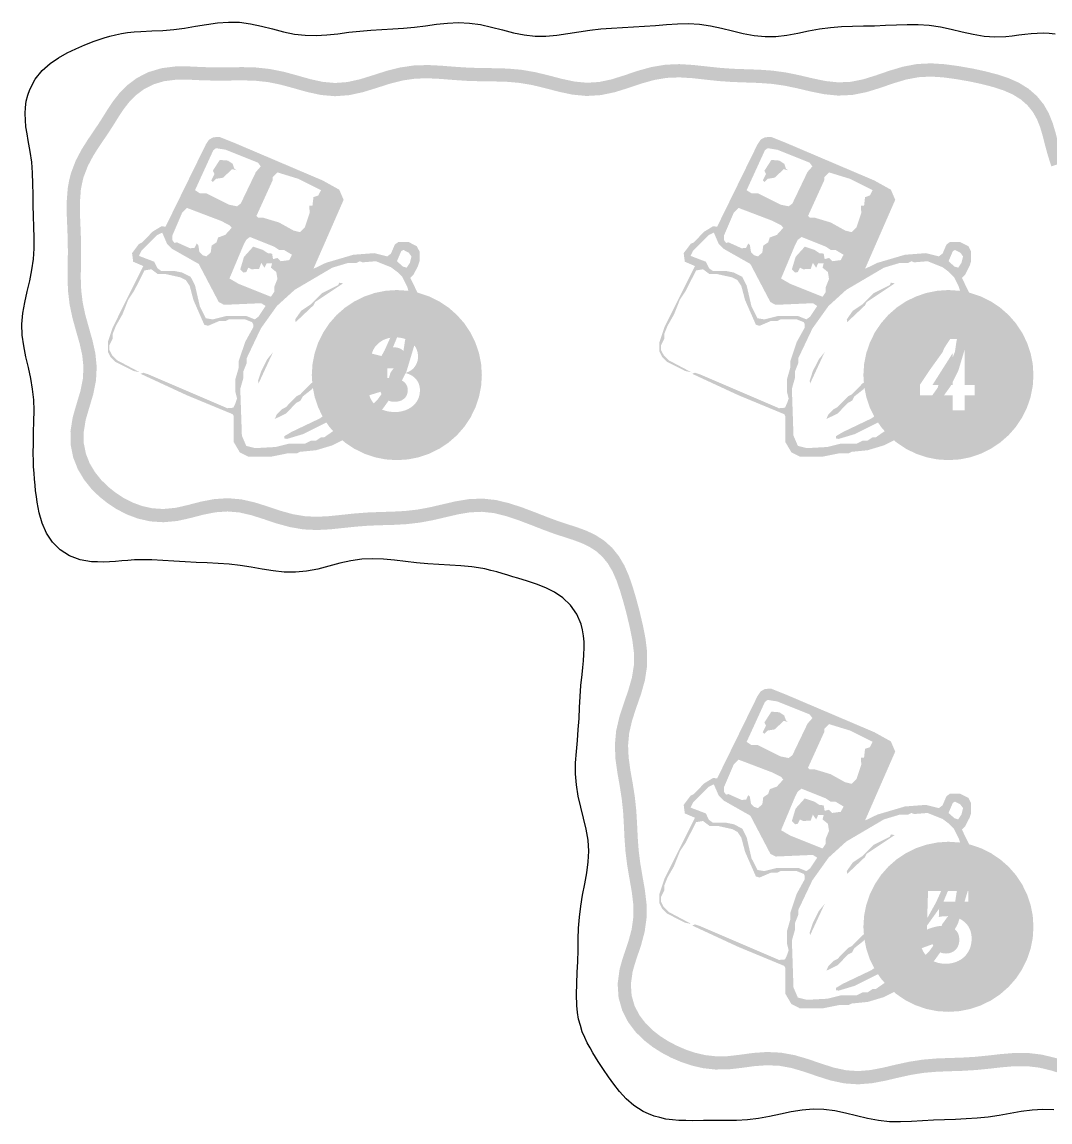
# Model space of a CAD drawing. Header units: millimetres. Extents: x 4 to 295, y 4 to 113.
# Drawn here: x 3.96 to 47.48, y 4.03 to 50.58 of the extents above; entities that cross this region are included whole.
import ezdxf

# ---------------------------------------------------------------- set-up
doc = ezdxf.new("R2010")
doc.units = ezdxf.units.MM
doc.layers.add('CUT', color=1, linetype='Continuous')
doc.layers.add('RASTER', color=7, linetype='Continuous')

msp = doc.modelspace()

# ---------------------------------------------------------------- hatches: boundary and pattern name
at = {"layer": 'RASTER'}
msp.add_hatch(color=7, dxfattribs=at).paths.add_polyline_path([(47.791, 33.188), (47.974, 32.65), (48.155, 32.12), (48.291, 31.607), (48.359, 31.106), (48.354, 30.604), (48.286, 30.092), (48.18, 29.563), (48.128, 29.278), (48.077, 28.978), (48.043, 28.414), (48.085, 27.874), (48.194, 27.371), (48.354, 26.91), (48.551, 26.484), (48.782, 26.086), (49.05, 25.709), (49.361, 25.354), (49.727, 25.025), (50.154, 24.739), (50.645, 24.517), (51.192, 24.387), (51.779, 24.369), (52.374, 24.462), (52.69, 24.552), (52.98, 24.643), (53.509, 24.818), (54.019, 24.943), (54.519, 24.997), (55.02, 24.976), (55.533, 24.89), (56.063, 24.767), (56.608, 24.64), (57.163, 24.538), (57.719, 24.474), (58.27, 24.445), (58.811, 24.429), (59.343, 24.408), (59.873, 24.368), (60.408, 24.311), (60.954, 24.254), (61.514, 24.226), (62.084, 24.254), (62.653, 24.35), (63.213, 24.504), (63.757, 24.686), (64.283, 24.853), (64.791, 24.969), (65.289, 25.013), (65.789, 24.979), (66.303, 24.88), (66.832, 24.743), (67.111, 24.66), (67.391, 24.581), (67.904, 24.422), (68.372, 24.274), (68.797, 24.129), (69.177, 23.973), (69.513, 23.795), (69.804, 23.585), (70.054, 23.342), (70.264, 23.064), (70.442, 22.751), (70.597, 22.403), (70.745, 22.019), (70.901, 21.598), (71.079, 21.137), (71.277, 20.632), (71.374, 20.358), (71.472, 20.084), (71.628, 19.561), (71.729, 19.055), (71.756, 18.558), (71.706, 18.058), (71.59, 17.544), (71.438, 17.012), (71.287, 16.464), (71.169, 15.905), (71.102, 15.343), (71.081, 14.786), (71.087, 14.24), (71.095, 13.705), (71.09, 13.174), (71.07, 12.64), (71.047, 12.097), (71.046, 11.542), (71.088, 10.99), (71.125, 10.694), (71.175, 10.41), (71.262, 9.876), (71.318, 9.369), (71.314, 8.893), (71.233, 8.456), (71.07, 8.065), (70.83, 7.731), (70.522, 7.462), (70.162, 7.261), (69.764, 7.125), (69.34, 7.044), (68.895, 6.999), (68.43, 6.969), (67.943, 6.936), (67.428, 6.895), (67.159, 6.88), (66.885, 6.858), (66.342, 6.833), (65.799, 6.82), (65.253, 6.824), (64.698, 6.831), (64.132, 6.818), (63.557, 6.761), (62.984, 6.651), (62.421, 6.502), (61.875, 6.345), (61.346, 6.221), (60.833, 6.162), (60.325, 6.184), (59.808, 6.284), (59.274, 6.443), (58.72, 6.623), (58.151, 6.781), (57.571, 6.884), (56.991, 6.92), (56.421, 6.903), (55.864, 6.861), (55.318, 6.82), (54.775, 6.796), (54.228, 6.788), (53.671, 6.78), (53.104, 6.746), (52.532, 6.67), (51.964, 6.549), (51.409, 6.404), (50.871, 6.271), (50.35, 6.186), (49.841, 6.174), (49.329, 6.243), (48.804, 6.382), (48.26, 6.564), (47.697, 6.744), (47.12, 6.882), (46.536, 6.951), (45.957, 6.95), (45.39, 6.903), (44.838, 6.84), (44.294, 6.787), (43.752, 6.755), (43.204, 6.737), (42.646, 6.716), (42.079, 6.667), (41.51, 6.578), (40.949, 6.457), (40.401, 6.327), (39.871, 6.226), (39.356, 6.184), (38.846, 6.218), (38.328, 6.33), (37.793, 6.5), (37.24, 6.691), (36.668, 6.858), (36.084, 6.964), (35.499, 6.992), (34.922, 6.953), (34.367, 6.877), (34.092, 6.845), (33.835, 6.815), (33.335, 6.809), (32.877, 6.861), (32.451, 6.96), (32.053, 7.095), (31.678, 7.258), (31.321, 7.445), (30.98, 7.661), (30.656, 7.913), (30.357, 8.208), (30.096, 8.551), (29.892, 8.943), (29.766, 9.381), (29.734, 9.859), (29.806, 10.38), (29.881, 10.648), (29.967, 10.925), (30.161, 11.492), (30.318, 12.079), (30.4, 12.676), (30.396, 13.273), (30.327, 13.856), (30.227, 14.424), (30.133, 14.977), (30.064, 15.524), (30.024, 16.074), (29.998, 16.632), (29.964, 17.201), (29.904, 17.775), (29.815, 18.345), (29.716, 18.903), (29.64, 19.445), (29.616, 19.973), (29.664, 20.495), (29.787, 21.025), (29.966, 21.572), (30.163, 22.137), (30.328, 22.722), (30.42, 23.32), (30.423, 23.92), (30.35, 24.508), (30.236, 25.084), (30.165, 25.376), (30.097, 25.668), (29.954, 26.198), (29.808, 26.69), (29.648, 27.152), (29.458, 27.584), (29.224, 27.981), (28.941, 28.332), (28.612, 28.627), (28.25, 28.864), (27.866, 29.048), (27.474, 29.193), (27.075, 29.322), (26.662, 29.458), (26.217, 29.621), (25.717, 29.818), (25.441, 29.921), (25.153, 30.031), (24.598, 30.213), (24.031, 30.352), (23.453, 30.414), (22.876, 30.39), (22.311, 30.297), (21.763, 30.17), (21.231, 30.046), (20.708, 29.949), (20.187, 29.89), (19.66, 29.861), (19.123, 29.846), (18.578, 29.824), (18.03, 29.783), (17.487, 29.725), (16.956, 29.67), (16.438, 29.643), (15.93, 29.668), (15.422, 29.754), (14.904, 29.897), (14.37, 30.076), (13.818, 30.251), (13.249, 30.38), (12.669, 30.43), (12.092, 30.391), (11.527, 30.283), (10.984, 30.142), (10.709, 30.077), (10.449, 30.021), (9.94, 29.973), (9.472, 30.003), (9.035, 30.101), (8.631, 30.252), (8.257, 30.445), (7.911, 30.671), (7.592, 30.928), (7.301, 31.217), (7.043, 31.542), (6.826, 31.905), (6.666, 32.308), (6.577, 32.748), (6.572, 33.224), (6.656, 33.741), (6.732, 34.005), (6.815, 34.286), (6.978, 34.834), (7.092, 35.405), (7.123, 35.985), (7.066, 36.562), (6.94, 37.125), (6.785, 37.67), (6.638, 38.199), (6.529, 38.717), (6.467, 39.231), (6.448, 39.752), (6.454, 40.283), (6.462, 40.824), (6.457, 41.37), (6.437, 41.913), (6.415, 42.446), (6.413, 42.968), (6.452, 43.487), (6.501, 43.747), (6.561, 44.002), (6.748, 44.49), (6.976, 44.92), (7.218, 45.302), (7.453, 45.647), (7.67, 45.97), (7.869, 46.281), (8.061, 46.589), (8.265, 46.896), (8.501, 47.199), (8.785, 47.486), (9.126, 47.741), (9.524, 47.944), (9.979, 48.08), (10.488, 48.143), (10.759, 48.145), (11.038, 48.142), (11.601, 48.115), (12.169, 48.103), (12.734, 48.107), (13.289, 48.114), (13.833, 48.099), (14.37, 48.041), (14.908, 47.932), (15.458, 47.783), (16.025, 47.623), (16.612, 47.495), (17.212, 47.443), (17.816, 47.488), (18.407, 47.618), (18.98, 47.795), (19.533, 47.972), (20.071, 48.109), (20.601, 48.186), (21.134, 48.202), (21.679, 48.175), (22.238, 48.13), (22.805, 48.093), (23.373, 48.075), (23.934, 48.069), (24.483, 48.054), (25.024, 48.006), (25.564, 47.914), (26.112, 47.782), (26.676, 47.634), (27.259, 47.51), (27.857, 47.453), (28.46, 47.489), (29.054, 47.613), (29.63, 47.793), (30.186, 47.98), (30.725, 48.131), (31.253, 48.219), (31.782, 48.24), (32.321, 48.208), (32.875, 48.147), (33.441, 48.086), (34.011, 48.046), (34.577, 48.025), (35.133, 48.006), (35.678, 47.968), (36.22, 47.893), (36.768, 47.78), (37.328, 47.647), (37.907, 47.529), (38.501, 47.469), (39.104, 47.496), (39.699, 47.613), (40.278, 47.791), (40.837, 47.985), (41.378, 48.147), (41.906, 48.247), (42.431, 48.275), (42.965, 48.239), (43.515, 48.165), (43.795, 48.115), (44.077, 48.067), (44.599, 47.954), (45.079, 47.83), (45.514, 47.688), (45.901, 47.517), (46.236, 47.309), (46.517, 47.064), (46.746, 46.782), (46.924, 46.469), (47.061, 46.126), (47.169, 45.757), (47.27, 45.359), (47.387, 44.93), (47.535, 44.475), (48.068, 44.648), (47.924, 45.091), (47.812, 45.501), (47.71, 45.905), (47.59, 46.31), (47.429, 46.712), (47.208, 47.099), (46.92, 47.453), (46.568, 47.76), (46.162, 48.012), (45.715, 48.211), (45.236, 48.368), (44.728, 48.499), (44.187, 48.617), (43.891, 48.667), (43.597, 48.72), (43.021, 48.797), (42.434, 48.835), (41.838, 48.804), (41.245, 48.691), (40.665, 48.518), (40.104, 48.324), (39.562, 48.156), (39.036, 48.052), (38.518, 48.029), (37.992, 48.083), (37.449, 48.194), (36.889, 48.327), (36.316, 48.445), (35.737, 48.525), (35.162, 48.566), (34.597, 48.585), (34.041, 48.605), (33.491, 48.645), (32.936, 48.704), (32.369, 48.766), (31.788, 48.801), (31.195, 48.777), (30.603, 48.678), (30.021, 48.516), (29.457, 48.326), (28.912, 48.155), (28.385, 48.044), (27.867, 48.013), (27.345, 48.064), (26.806, 48.179), (26.249, 48.326), (25.677, 48.463), (25.096, 48.562), (24.516, 48.613), (23.945, 48.629), (23.385, 48.635), (22.832, 48.653), (22.278, 48.689), (21.716, 48.734), (21.14, 48.763), (20.552, 48.744), (19.961, 48.659), (19.379, 48.511), (18.811, 48.329), (18.263, 48.159), (17.734, 48.042), (17.216, 48.003), (16.696, 48.049), (16.162, 48.166), (15.608, 48.323), (15.037, 48.478), (14.455, 48.595), (13.871, 48.658), (13.294, 48.674), (12.728, 48.667), (12.173, 48.663), (11.62, 48.675), (11.057, 48.702), (10.76, 48.705), (10.441, 48.702), (9.864, 48.628), (9.317, 48.464), (8.831, 48.218), (8.419, 47.91), (8.082, 47.57), (7.811, 47.225), (7.59, 46.893), (7.395, 46.58), (7.201, 46.277), (6.989, 45.962), (6.749, 45.609), (6.49, 45.2), (6.237, 44.721), (6.029, 44.179), (5.953, 43.863), (5.896, 43.551), (5.853, 42.989), (5.854, 42.434), (5.877, 41.89), (5.897, 41.356), (5.902, 40.826), (5.894, 40.29), (5.888, 39.744), (5.909, 39.187), (5.976, 38.625), (6.094, 38.066), (6.245, 37.518), (6.397, 36.987), (6.512, 36.472), (6.563, 35.972), (6.536, 35.476), (6.434, 34.97), (6.278, 34.445), (6.194, 34.161), (6.107, 33.853), (6.013, 33.268), (6.02, 32.691), (6.129, 32.15), (6.323, 31.659), (6.581, 31.224), (6.884, 30.843), (7.219, 30.51), (7.582, 30.218), (7.975, 29.961), (8.404, 29.74), (8.876, 29.564), (9.393, 29.448), (9.949, 29.412), (10.524, 29.465), (10.832, 29.531), (11.12, 29.598), (11.651, 29.736), (12.164, 29.835), (12.664, 29.869), (13.162, 29.826), (13.67, 29.71), (14.196, 29.543), (14.74, 29.361), (15.3, 29.207), (15.869, 29.11), (16.439, 29.083), (16.999, 29.111), (17.545, 29.168), (18.08, 29.224), (18.61, 29.265), (19.142, 29.286), (19.683, 29.301), (20.234, 29.331), (20.79, 29.395), (21.345, 29.497), (21.89, 29.624), (22.42, 29.747), (22.933, 29.832), (23.434, 29.854), (23.934, 29.8), (24.444, 29.675), (24.969, 29.502), (25.243, 29.397), (25.515, 29.295), (26.017, 29.097), (26.477, 28.929), (26.901, 28.789), (27.29, 28.664), (27.648, 28.531), (27.975, 28.375), (28.271, 28.183), (28.534, 27.946), (28.763, 27.662), (28.959, 27.329), (29.126, 26.948), (29.274, 26.52), (29.415, 26.046), (29.555, 25.528), (29.62, 25.247), (29.687, 24.968), (29.797, 24.418), (29.864, 23.886), (29.862, 23.365), (29.78, 22.842), (29.628, 22.306), (29.435, 21.751), (29.248, 21.176), (29.111, 20.585), (29.056, 19.987), (29.082, 19.394), (29.163, 18.815), (29.262, 18.253), (29.348, 17.702), (29.406, 17.155), (29.438, 16.603), (29.465, 16.04), (29.507, 15.469), (29.578, 14.895), (29.675, 14.328), (29.772, 13.775), (29.837, 13.238), (29.841, 12.713), (29.769, 12.19), (29.625, 11.656), (29.435, 11.101), (29.343, 10.806), (29.255, 10.482), (29.174, 9.879), (29.214, 9.286), (29.371, 8.737), (29.621, 8.253), (29.935, 7.839), (30.286, 7.492), (30.657, 7.203), (31.04, 6.96), (31.436, 6.752), (31.852, 6.572), (32.299, 6.421), (32.784, 6.308), (33.308, 6.25), (33.861, 6.255), (34.156, 6.288), (34.439, 6.322), (34.979, 6.395), (35.505, 6.431), (36.021, 6.407), (36.539, 6.313), (37.069, 6.157), (37.617, 5.968), (38.184, 5.788), (38.768, 5.663), (39.36, 5.623), (39.947, 5.671), (40.518, 5.779), (41.073, 5.91), (41.613, 6.028), (42.146, 6.111), (42.681, 6.156), (43.224, 6.177), (43.778, 6.195), (44.338, 6.228), (44.896, 6.283), (45.446, 6.345), (45.981, 6.391), (46.503, 6.391), (47.021, 6.33), (47.546, 6.204), (48.085, 6.031), (48.643, 5.845), (49.219, 5.693), (49.81, 5.614), (50.402, 5.628), (50.983, 5.722), (51.547, 5.861), (52.093, 6.003), (52.628, 6.118), (53.157, 6.188), (53.692, 6.22), (54.237, 6.228), (54.791, 6.236), (55.351, 6.261), (55.906, 6.302), (56.451, 6.344), (56.982, 6.36), (57.504, 6.327), (58.026, 6.234), (58.559, 6.086), (59.107, 5.908), (59.675, 5.74), (60.259, 5.627), (60.853, 5.602), (61.442, 5.669), (62.015, 5.803), (62.57, 5.961), (63.109, 6.105), (63.638, 6.206), (64.166, 6.258), (64.701, 6.27), (65.248, 6.263), (65.804, 6.26), (66.362, 6.273), (66.917, 6.299), (67.197, 6.32), (67.469, 6.336), (67.984, 6.377), (68.467, 6.41), (68.941, 6.441), (69.421, 6.49), (69.908, 6.584), (70.39, 6.749), (70.845, 7.004), (71.245, 7.354), (71.56, 7.792), (71.771, 8.296), (71.872, 8.84), (71.878, 9.397), (71.817, 9.951), (71.728, 10.502), (71.679, 10.778), (71.646, 11.042), (71.606, 11.562), (71.608, 12.084), (71.63, 12.618), (71.651, 13.161), (71.656, 13.707), (71.647, 14.248), (71.641, 14.779), (71.661, 15.299), (71.722, 15.814), (71.832, 16.331), (71.978, 16.86), (72.133, 17.405), (72.259, 17.968), (72.317, 18.545), (72.285, 19.125), (72.171, 19.696), (72.006, 20.253), (71.902, 20.546), (71.801, 20.83), (71.601, 21.34), (71.425, 21.796), (71.269, 22.217), (71.115, 22.618), (70.942, 23.004), (70.732, 23.372), (70.474, 23.713), (70.164, 24.015), (69.808, 24.271), (69.415, 24.481), (68.994, 24.654), (68.547, 24.807), (68.071, 24.957), (67.551, 25.118), (67.267, 25.198), (66.979, 25.284), (66.426, 25.426), (65.861, 25.534), (65.284, 25.573), (64.704, 25.523), (64.135, 25.394), (63.583, 25.219), (63.049, 25.04), (62.531, 24.897), (62.023, 24.811), (61.515, 24.787), (60.997, 24.813), (60.466, 24.868), (59.923, 24.926), (59.376, 24.967), (58.83, 24.989), (58.293, 25.004), (57.766, 25.033), (57.245, 25.092), (56.722, 25.189), (56.19, 25.313), (55.642, 25.44), (55.077, 25.533), (54.501, 25.557), (53.922, 25.495), (53.355, 25.357), (52.807, 25.176), (52.529, 25.089), (52.263, 25.011), (51.743, 24.928), (51.265, 24.943), (50.825, 25.048), (50.426, 25.229), (50.071, 25.467), (49.76, 25.747), (49.489, 26.057), (49.254, 26.389), (49.049, 26.742), (48.874, 27.119), (48.734, 27.522), (48.64, 27.954), (48.604, 28.418), (48.635, 28.923), (48.68, 29.181), (48.73, 29.456), (48.839, 30), (48.913, 30.565), (48.918, 31.141), (48.841, 31.717), (48.691, 32.282), (48.505, 32.83), (48.322, 33.369)])
h = msp.add_hatch(color=7, dxfattribs=at)
h.paths.add_polyline_path([(12.058, 45.703), (12.311, 45.724), (12.994, 45.45), (16.686, 43.878), (17.39, 43.488), (17.575, 43.057), (16.297, 40.138), (16.823, 40.391), (17.985, 40.733), (18.874, 40.801), (19.421, 40.664), (19.578, 40.781), (19.742, 41.164), (19.899, 41.28), (20.31, 41.28), (20.672, 41.095), (20.788, 40.87), (20.788, 40.459), (20.72, 40.254), (20.535, 39.892), (20.398, 39.755), (20.72, 39.092), (20.788, 38.75), (20.788, 37.998), (20.72, 37.861), (20.651, 37.178), (20.241, 35.811), (19.92, 35.175), (19.236, 34.218), (18.484, 33.466), (17.869, 33.055), (17.096, 32.666), (16.413, 32.461), (15.729, 32.392), (15.592, 32.324), (15.182, 32.324), (14.498, 32.187), (13.541, 32.187), (13.179, 32.372), (12.926, 32.802), (12.926, 33.896), (12.878, 33.985), (10.943, 34.785), (8.981, 35.694), (9.098, 35.742), (9.303, 35.674), (12.653, 34.238), (12.906, 34.259), (12.994, 34.443), (13.063, 34.648), (12.994, 34.922), (12.994, 35.469), (13.131, 35.947), (13.131, 36.221), (13.405, 37.041), (13.746, 37.656), (13.746, 37.793), (13.699, 37.882), (13.405, 37.998), (12.721, 37.998), (12.584, 37.93), (12.311, 37.93), (11.832, 37.725), (11.675, 37.773), (11.217, 38.819), (11.06, 39.413), (10.896, 39.659), (10.67, 39.776), (10.055, 39.912), (9.713, 39.912), (9.439, 40.118), (9.145, 40.07), (8.708, 39.208), (8.462, 38.839), (8.209, 38.203), (7.935, 37.725), (7.799, 37.383), (7.799, 37.178), (7.662, 36.904), (7.662, 36.699), (7.778, 36.474), (7.983, 36.269), (8.94, 35.763), (8.687, 35.811), (7.915, 36.2), (7.71, 36.405), (7.594, 36.631), (7.594, 37.041), (7.799, 37.656), (9.098, 40.254), (8.667, 40.439), (8.619, 40.801), (8.913, 41.191), (9.05, 41.259), (9.487, 41.71), (9.87, 41.943), (10.034, 41.916), (11.743, 45.402), (11.88, 45.607)])
h.paths.add_polyline_path([(12.174, 45.245), (12.058, 45.156), (11.285, 43.467), (11.49, 43.331), (11.764, 43.331), (12.721, 42.852), (13.063, 42.784), (13.22, 42.9), (13.863, 44.24), (14.068, 44.472), (13.952, 44.63), (12.584, 45.177)], flags=0)
h.paths.add_polyline_path([(12.331, 44.746), (12.673, 44.719), (12.878, 44.582), (12.947, 44.377), (13.042, 44.308), (12.858, 44.356), (12.468, 43.994), (12.174, 43.946), (12.037, 43.809), (11.969, 43.878), (12.106, 44.151), (12.037, 44.288)], flags=0)
h.paths.add_polyline_path([(14.772, 44.219), (14.567, 44.014), (14.567, 43.878), (13.883, 42.374), (13.952, 42.305), (14.157, 42.305), (14.84, 42.1), (15.456, 41.758), (15.729, 41.69), (15.934, 41.895), (16.139, 42.51), (16.119, 42.804), (16.255, 42.804), (16.297, 43.173), (16.502, 43.242), (16.618, 43.467), (15.661, 43.946)], flags=0)
h.paths.add_polyline_path([(10.943, 42.715), (10.738, 42.51), (10.328, 41.553), (10.328, 41.348), (10.417, 41.232), (10.513, 41.259), (11.08, 41.006), (11.265, 41.027), (11.354, 41.211), (11.422, 41.143), (11.47, 40.849), (11.607, 40.712), (11.764, 40.664), (11.948, 40.822), (11.989, 41.123), (12.195, 41.259), (12.263, 41.464), (12.564, 41.574), (12.837, 41.875), (12.742, 41.984), (12.379, 42.169)], flags=0)
h.paths.add_polyline_path([(9.897, 41.669), (9.692, 41.574), (9.009, 40.89), (8.913, 40.685), (9.556, 40.439), (9.692, 40.165), (9.85, 40.049), (10.397, 40.049), (10.738, 39.981), (11.101, 39.796), (11.285, 39.434), (11.49, 38.545), (11.743, 38.046), (12.037, 37.998), (12.584, 38.135), (13.473, 38.135), (13.815, 37.998), (13.972, 38.114), (14.273, 38.566), (14.088, 38.682), (12.516, 38.614), (12.29, 38.73), (11.443, 40.343), (10.308, 40.986), (10.103, 41.191)], flags=0)
h.paths.add_polyline_path([(13.61, 41.485), (13.453, 41.369), (13.336, 41.143), (12.742, 39.728), (13.131, 39.502), (14.498, 38.955), (14.635, 39.16), (14.635, 39.366), (14.772, 39.707), (14.724, 40.001), (14.498, 40.186), (14.546, 40.37), (14.314, 40.37), (14.225, 40.186), (14.088, 40.391), (13.999, 40.138), (13.678, 40.118), (13.541, 40.186), (13.453, 40.001), (13.336, 39.981), (13.2, 40.118), (13.357, 40.644), (13.746, 41.075), (14.157, 40.938), (14.362, 40.801), (14.546, 40.781), (14.587, 40.548), (14.772, 40.596), (14.909, 40.459), (15.271, 40.507), (15.387, 40.733), (15.045, 40.938), (14.84, 40.938), (14.635, 41.075)], flags=0)
h.paths.add_polyline_path([(20.104, 40.938), (20.016, 40.89), (19.831, 40.459), (20.084, 40.234), (20.241, 40.186), (20.378, 40.391), (20.446, 40.664), (20.33, 40.822)], flags=0)
h.paths.add_polyline_path([(18.259, 40.459), (18.122, 40.391), (17.78, 40.391), (17.096, 40.186), (15.503, 39.249), (14.751, 38.566), (14.068, 37.609), (13.473, 36.357), (13.473, 36.152), (13.336, 35.811), (13.336, 35.537), (13.2, 35.059), (13.268, 33.076), (13.453, 32.645), (13.835, 32.549), (14.704, 32.597), (15.251, 32.734), (15.934, 32.734), (16.208, 32.871), (16.413, 32.871), (16.618, 33.008), (16.755, 33.008), (17.117, 33.26), (17.185, 33.397), (17.39, 33.466), (17.486, 33.643), (17.937, 33.876), (18.306, 34.19), (18.443, 34.218), (18.327, 34.033), (18.416, 34.013), (19.031, 34.628), (19.373, 35.106), (19.558, 35.742), (19.988, 36.337), (20.104, 36.631), (20.173, 37.109), (20.446, 37.998), (20.446, 38.819), (20.262, 39.386), (20.057, 39.796), (19.852, 40.001), (19.578, 40.206), (18.942, 40.459), (18.375, 40.412)], flags=0)
h.paths.add_polyline_path([(17.39, 39.55), (17.554, 39.523), (16.365, 38.73), (16.297, 38.593), (15.544, 37.882), (15.524, 37.998), (15.777, 38.361), (16.187, 38.634), (16.666, 39.113), (17.349, 39.454)], flags=0)
h.paths.add_polyline_path([(18.621, 38.046), (18.669, 37.998), (18.484, 37.704), (18.279, 37.54), (18.306, 37.677)], flags=0)
h.paths.add_polyline_path([(19.92, 38.046), (20.036, 37.998), (19.899, 37.656), (19.899, 37.383), (19.578, 36.61), (18.922, 35.694), (18.553, 35.352), (18.58, 35.558), (18.963, 36.063), (19.305, 36.679)], flags=0)
h.paths.add_polyline_path([(14.587, 36.61), (13.972, 35.284), (13.952, 35.4), (14.088, 35.811), (14.341, 36.31)], flags=0)
h.paths.add_polyline_path([(16.433, 35.448), (16.481, 35.4), (16.433, 35.311), (16.228, 35.038), (15.845, 34.737), (15.75, 34.559), (15.572, 34.464), (15.134, 34.013), (14.656, 33.78), (14.751, 33.985), (14.957, 34.19), (15.134, 34.286), (15.572, 34.737), (15.75, 34.833), (16.187, 35.284)], flags=0)
h.paths.add_polyline_path([(18.006, 34.833), (18.053, 34.785), (18.006, 34.696), (17.801, 34.423), (17.049, 33.739), (15.866, 33.144), (15.182, 32.939), (15.066, 32.96), (15.066, 33.055), (15.367, 33.233), (16.57, 33.807)], flags=0)
h = msp.add_hatch(color=7, dxfattribs=at)
h.paths.add_polyline_path([(35.408, 45.703), (35.661, 45.724), (36.344, 45.45), (40.036, 43.878), (40.74, 43.488), (40.925, 43.057), (39.647, 40.138), (40.173, 40.391), (41.335, 40.733), (42.224, 40.801), (42.771, 40.664), (42.928, 40.781), (43.092, 41.164), (43.249, 41.28), (43.66, 41.28), (44.022, 41.095), (44.138, 40.87), (44.138, 40.459), (44.07, 40.254), (43.885, 39.892), (43.748, 39.755), (44.07, 39.092), (44.138, 38.75), (44.138, 37.998), (44.07, 37.861), (44.001, 37.178), (43.591, 35.811), (43.27, 35.175), (42.586, 34.218), (41.834, 33.466), (41.219, 33.055), (40.446, 32.666), (39.763, 32.461), (39.079, 32.392), (38.942, 32.324), (38.532, 32.324), (37.848, 32.187), (36.891, 32.187), (36.529, 32.372), (36.276, 32.802), (36.276, 33.896), (36.228, 33.985), (34.293, 34.785), (32.331, 35.694), (32.448, 35.742), (32.653, 35.674), (36.003, 34.238), (36.256, 34.259), (36.344, 34.443), (36.413, 34.648), (36.344, 34.922), (36.344, 35.469), (36.481, 35.947), (36.481, 36.221), (36.755, 37.041), (37.096, 37.656), (37.096, 37.793), (37.049, 37.882), (36.755, 37.998), (36.071, 37.998), (35.934, 37.93), (35.661, 37.93), (35.182, 37.725), (35.025, 37.773), (34.567, 38.819), (34.41, 39.413), (34.246, 39.659), (34.02, 39.776), (33.405, 39.912), (33.063, 39.912), (32.789, 40.118), (32.495, 40.07), (32.058, 39.208), (31.812, 38.839), (31.559, 38.203), (31.285, 37.725), (31.149, 37.383), (31.149, 37.178), (31.012, 36.904), (31.012, 36.699), (31.128, 36.474), (31.333, 36.269), (32.29, 35.763), (32.037, 35.811), (31.265, 36.2), (31.06, 36.405), (30.944, 36.631), (30.944, 37.041), (31.149, 37.656), (32.448, 40.254), (32.017, 40.439), (31.969, 40.801), (32.263, 41.191), (32.4, 41.259), (32.837, 41.71), (33.22, 41.943), (33.384, 41.916), (35.093, 45.402), (35.23, 45.607)])
h.paths.add_polyline_path([(35.524, 45.245), (35.408, 45.156), (34.635, 43.467), (34.84, 43.331), (35.114, 43.331), (36.071, 42.852), (36.413, 42.784), (36.57, 42.9), (37.213, 44.24), (37.418, 44.472), (37.302, 44.63), (35.934, 45.177)], flags=0)
h.paths.add_polyline_path([(35.681, 44.746), (36.023, 44.719), (36.228, 44.582), (36.297, 44.377), (36.392, 44.308), (36.208, 44.356), (35.818, 43.994), (35.524, 43.946), (35.387, 43.809), (35.319, 43.878), (35.456, 44.151), (35.387, 44.288)], flags=0)
h.paths.add_polyline_path([(38.122, 44.219), (37.917, 44.014), (37.917, 43.878), (37.233, 42.374), (37.302, 42.305), (37.507, 42.305), (38.19, 42.1), (38.806, 41.758), (39.079, 41.69), (39.284, 41.895), (39.489, 42.51), (39.469, 42.804), (39.605, 42.804), (39.647, 43.173), (39.852, 43.242), (39.968, 43.467), (39.011, 43.946)], flags=0)
h.paths.add_polyline_path([(34.293, 42.715), (34.088, 42.51), (33.678, 41.553), (33.678, 41.348), (33.767, 41.232), (33.863, 41.259), (34.43, 41.006), (34.615, 41.027), (34.704, 41.211), (34.772, 41.143), (34.82, 40.849), (34.957, 40.712), (35.114, 40.664), (35.298, 40.822), (35.339, 41.123), (35.545, 41.259), (35.613, 41.464), (35.914, 41.574), (36.187, 41.875), (36.092, 41.984), (35.729, 42.169)], flags=0)
h.paths.add_polyline_path([(33.247, 41.669), (33.042, 41.574), (32.359, 40.89), (32.263, 40.685), (32.906, 40.439), (33.042, 40.165), (33.2, 40.049), (33.747, 40.049), (34.088, 39.981), (34.451, 39.796), (34.635, 39.434), (34.84, 38.545), (35.093, 38.046), (35.387, 37.998), (35.934, 38.135), (36.823, 38.135), (37.165, 37.998), (37.322, 38.114), (37.623, 38.566), (37.438, 38.682), (35.866, 38.614), (35.64, 38.73), (34.793, 40.343), (33.658, 40.986), (33.453, 41.191)], flags=0)
h.paths.add_polyline_path([(36.96, 41.485), (36.803, 41.369), (36.686, 41.143), (36.092, 39.728), (36.481, 39.502), (37.848, 38.955), (37.985, 39.16), (37.985, 39.366), (38.122, 39.707), (38.074, 40.001), (37.848, 40.186), (37.896, 40.37), (37.664, 40.37), (37.575, 40.186), (37.438, 40.391), (37.349, 40.138), (37.028, 40.118), (36.891, 40.186), (36.803, 40.001), (36.686, 39.981), (36.55, 40.118), (36.707, 40.644), (37.096, 41.075), (37.507, 40.938), (37.712, 40.801), (37.896, 40.781), (37.937, 40.548), (38.122, 40.596), (38.259, 40.459), (38.621, 40.507), (38.737, 40.733), (38.395, 40.938), (38.19, 40.938), (37.985, 41.075)], flags=0)
h.paths.add_polyline_path([(43.454, 40.938), (43.366, 40.89), (43.181, 40.459), (43.434, 40.234), (43.591, 40.186), (43.728, 40.391), (43.796, 40.664), (43.68, 40.822)], flags=0)
h.paths.add_polyline_path([(41.609, 40.459), (41.472, 40.391), (41.13, 40.391), (40.446, 40.186), (38.853, 39.249), (38.101, 38.566), (37.418, 37.609), (36.823, 36.357), (36.823, 36.152), (36.686, 35.811), (36.686, 35.537), (36.55, 35.059), (36.618, 33.076), (36.803, 32.645), (37.185, 32.549), (38.054, 32.597), (38.601, 32.734), (39.284, 32.734), (39.558, 32.871), (39.763, 32.871), (39.968, 33.008), (40.105, 33.008), (40.467, 33.26), (40.535, 33.397), (40.74, 33.466), (40.836, 33.643), (41.287, 33.876), (41.656, 34.19), (41.793, 34.218), (41.677, 34.033), (41.766, 34.013), (42.381, 34.628), (42.723, 35.106), (42.908, 35.742), (43.338, 36.337), (43.454, 36.631), (43.523, 37.109), (43.796, 37.998), (43.796, 38.819), (43.612, 39.386), (43.407, 39.796), (43.202, 40.001), (42.928, 40.206), (42.292, 40.459), (41.725, 40.412)], flags=0)
h.paths.add_polyline_path([(40.74, 39.55), (40.904, 39.523), (39.715, 38.73), (39.647, 38.593), (38.894, 37.882), (38.874, 37.998), (39.127, 38.361), (39.537, 38.634), (40.016, 39.113), (40.699, 39.454)], flags=0)
h.paths.add_polyline_path([(41.971, 38.046), (42.019, 37.998), (41.834, 37.704), (41.629, 37.54), (41.656, 37.677)], flags=0)
h.paths.add_polyline_path([(43.27, 38.046), (43.386, 37.998), (43.249, 37.656), (43.249, 37.383), (42.928, 36.61), (42.272, 35.694), (41.903, 35.352), (41.93, 35.558), (42.313, 36.063), (42.655, 36.679)], flags=0)
h.paths.add_polyline_path([(37.937, 36.61), (37.322, 35.284), (37.302, 35.4), (37.438, 35.811), (37.691, 36.31)], flags=0)
h.paths.add_polyline_path([(39.783, 35.448), (39.831, 35.4), (39.783, 35.311), (39.578, 35.038), (39.195, 34.737), (39.1, 34.559), (38.922, 34.464), (38.484, 34.013), (38.006, 33.78), (38.101, 33.985), (38.307, 34.19), (38.484, 34.286), (38.922, 34.737), (39.1, 34.833), (39.537, 35.284)], flags=0)
h.paths.add_polyline_path([(41.356, 34.833), (41.403, 34.785), (41.356, 34.696), (41.151, 34.423), (40.399, 33.739), (39.216, 33.144), (38.532, 32.939), (38.416, 32.96), (38.416, 33.055), (38.717, 33.233), (39.92, 33.807)], flags=0)
h = msp.add_hatch(color=7, dxfattribs=at)
h.paths.add_polyline_path([(23.426, 35.64), (23.396, 35.17), (23.304, 34.709), (23.152, 34.263), (22.944, 33.841), (22.683, 33.449), (22.372, 33.095), (22.018, 32.785), (21.627, 32.523), (21.204, 32.315), (20.758, 32.163), (20.297, 32.071), (19.827, 32.041), (19.357, 32.071), (18.895, 32.163), (18.449, 32.315), (18.027, 32.523), (17.635, 32.785), (17.281, 33.095), (16.971, 33.449), (16.709, 33.841), (16.501, 34.263), (16.35, 34.709), (16.258, 35.17), (16.227, 35.64), (16.258, 36.11), (16.35, 36.572), (16.501, 37.018), (16.709, 37.44), (16.971, 37.832), (17.281, 38.186), (17.635, 38.496), (18.027, 38.758), (18.449, 38.966), (18.895, 39.117), (19.357, 39.209), (19.827, 39.24), (20.297, 39.209), (20.758, 39.117), (21.204, 38.966), (21.627, 38.758), (22.018, 38.496), (22.372, 38.186), (22.683, 37.832), (22.944, 37.44), (23.152, 37.018), (23.304, 36.572), (23.396, 36.11)])
h.paths.add_polyline_path([(19.432, 35.925), (19.432, 35.517), (19.559, 35.517), (19.589, 35.517), (19.619, 35.516), (19.65, 35.514), (19.681, 35.511), (19.712, 35.507), (19.743, 35.503), (19.775, 35.498), (19.808, 35.492), (19.84, 35.485), (19.871, 35.477), (19.901, 35.468), (19.931, 35.458), (19.96, 35.447), (19.989, 35.436), (20.016, 35.423), (20.043, 35.409), (20.069, 35.394), (20.094, 35.378), (20.118, 35.36), (20.141, 35.341), (20.162, 35.321), (20.182, 35.299), (20.202, 35.276), (20.22, 35.252), (20.236, 35.226), (20.25, 35.199), (20.262, 35.171), (20.272, 35.141), (20.28, 35.109), (20.285, 35.077), (20.289, 35.043), (20.29, 35.007), (20.289, 34.974), (20.287, 34.942), (20.283, 34.911), (20.277, 34.882), (20.271, 34.854), (20.262, 34.827), (20.252, 34.802), (20.241, 34.778), (20.228, 34.755), (20.215, 34.733), (20.2, 34.713), (20.185, 34.693), (20.168, 34.675), (20.151, 34.657), (20.133, 34.641), (20.113, 34.625), (20.093, 34.611), (20.073, 34.597), (20.052, 34.585), (20.03, 34.574), (20.007, 34.563), (19.984, 34.554), (19.96, 34.545), (19.935, 34.538), (19.91, 34.532), (19.885, 34.526), (19.86, 34.521), (19.836, 34.517), (19.811, 34.514), (19.786, 34.512), (19.762, 34.511), (19.738, 34.51), (19.678, 34.512), (19.622, 34.518), (19.569, 34.528), (19.518, 34.541), (19.471, 34.559), (19.426, 34.58), (19.384, 34.605), (19.345, 34.634), (19.308, 34.665), (19.275, 34.699), (19.245, 34.734), (19.218, 34.771), (19.193, 34.809), (19.172, 34.849), (19.154, 34.891), (19.139, 34.935), (18.663, 34.787), (18.679, 34.741), (18.696, 34.696), (18.714, 34.654), (18.735, 34.612), (18.756, 34.573), (18.78, 34.535), (18.804, 34.499), (18.831, 34.464), (18.858, 34.431), (18.887, 34.399), (18.917, 34.369), (18.947, 34.341), (18.979, 34.314), (19.012, 34.289), (19.046, 34.265), (19.081, 34.243), (19.117, 34.222), (19.154, 34.203), (19.192, 34.185), (19.23, 34.169), (19.27, 34.154), (19.31, 34.141), (19.351, 34.128), (19.393, 34.118), (19.436, 34.108), (19.48, 34.1), (19.524, 34.093), (19.569, 34.087), (19.614, 34.083), (19.66, 34.08), (19.707, 34.078), (19.755, 34.077), (19.802, 34.078), (19.85, 34.081), (19.897, 34.085), (19.945, 34.092), (19.992, 34.1), (20.039, 34.109), (20.086, 34.121), (20.133, 34.135), (20.179, 34.15), (20.224, 34.167), (20.268, 34.186), (20.31, 34.206), (20.352, 34.229), (20.393, 34.253), (20.432, 34.279), (20.47, 34.307), (20.507, 34.336), (20.542, 34.368), (20.575, 34.401), (20.606, 34.436), (20.635, 34.473), (20.663, 34.512), (20.689, 34.553), (20.712, 34.595), (20.734, 34.64), (20.752, 34.686), (20.768, 34.734), (20.781, 34.784), (20.791, 34.836), (20.798, 34.89), (20.802, 34.946), (20.804, 35.003), (20.801, 35.072), (20.793, 35.138), (20.779, 35.201), (20.761, 35.262), (20.736, 35.32), (20.707, 35.375), (20.672, 35.427), (20.632, 35.477), (20.587, 35.523), (20.539, 35.565), (20.488, 35.602), (20.434, 35.636), (20.376, 35.664), (20.315, 35.689), (20.251, 35.709), (20.184, 35.725), (20.184, 35.734), (20.244, 35.751), (20.3, 35.772), (20.354, 35.797), (20.405, 35.826), (20.452, 35.859), (20.497, 35.896), (20.538, 35.937), (20.576, 35.982), (20.611, 36.03), (20.641, 36.08), (20.666, 36.131), (20.686, 36.185), (20.702, 36.239), (20.714, 36.296), (20.721, 36.354), (20.723, 36.413), (20.722, 36.464), (20.718, 36.512), (20.712, 36.559), (20.704, 36.605), (20.693, 36.648), (20.68, 36.691), (20.664, 36.731), (20.646, 36.77), (20.626, 36.808), (20.605, 36.844), (20.581, 36.878), (20.556, 36.911), (20.529, 36.942), (20.5, 36.972), (20.469, 37), (20.436, 37.027), (20.402, 37.052), (20.367, 37.076), (20.33, 37.098), (20.292, 37.118), (20.252, 37.137), (20.212, 37.155), (20.17, 37.17), (20.126, 37.184), (20.082, 37.197), (20.037, 37.208), (19.991, 37.217), (19.945, 37.224), (19.898, 37.23), (19.851, 37.234), (19.803, 37.237), (19.755, 37.237), (19.71, 37.237), (19.666, 37.234), (19.623, 37.23), (19.58, 37.225), (19.538, 37.217), (19.496, 37.209), (19.455, 37.198), (19.415, 37.186), (19.375, 37.173), (19.336, 37.158), (19.298, 37.143), (19.261, 37.125), (19.225, 37.107), (19.191, 37.087), (19.157, 37.066), (19.124, 37.044), (19.092, 37.021), (19.061, 36.996), (19.032, 36.971), (19.004, 36.944), (18.977, 36.917), (18.951, 36.888), (18.926, 36.858), (18.903, 36.828), (18.881, 36.796), (18.861, 36.763), (18.842, 36.73), (18.825, 36.695), (18.809, 36.66), (18.796, 36.624), (18.784, 36.587), (18.773, 36.549), (19.253, 36.426), (19.266, 36.469), (19.281, 36.509), (19.299, 36.547), (19.319, 36.583), (19.342, 36.617), (19.366, 36.649), (19.394, 36.679), (19.423, 36.706), (19.455, 36.731), (19.489, 36.753), (19.525, 36.771), (19.562, 36.786), (19.602, 36.798), (19.644, 36.806), (19.688, 36.811), (19.733, 36.813), (19.757, 36.812), (19.78, 36.811), (19.802, 36.808), (19.825, 36.805), (19.848, 36.801), (19.87, 36.796), (19.892, 36.79), (19.914, 36.783), (19.935, 36.775), (19.956, 36.766), (19.976, 36.757), (19.996, 36.747), (20.014, 36.736), (20.032, 36.724), (20.05, 36.711), (20.067, 36.698), (20.083, 36.684), (20.098, 36.669), (20.112, 36.653), (20.126, 36.636), (20.138, 36.619), (20.15, 36.601), (20.161, 36.582), (20.171, 36.562), (20.18, 36.542), (20.187, 36.52), (20.194, 36.499), (20.199, 36.476), (20.204, 36.453), (20.207, 36.429), (20.208, 36.405), (20.209, 36.379), (20.208, 36.345), (20.205, 36.313), (20.201, 36.282), (20.195, 36.252), (20.187, 36.225), (20.177, 36.199), (20.165, 36.175), (20.152, 36.152), (20.137, 36.131), (20.121, 36.111), (20.104, 36.092), (20.085, 36.074), (20.066, 36.057), (20.045, 36.042), (20.024, 36.027), (20.001, 36.014), (19.977, 36.002), (19.953, 35.991), (19.928, 35.98), (19.903, 35.971), (19.877, 35.963), (19.85, 35.956), (19.823, 35.949), (19.795, 35.944), (19.767, 35.94), (19.738, 35.936), (19.71, 35.932), (19.682, 35.93), (19.653, 35.928), (19.625, 35.926), (19.596, 35.925), (19.568, 35.925), (19.432, 35.925)], flags=0)
h = msp.add_hatch(color=7, dxfattribs=at)
h.paths.add_polyline_path([(46.776, 35.64), (46.746, 35.17), (46.654, 34.709), (46.502, 34.263), (46.294, 33.841), (46.033, 33.449), (45.722, 33.095), (45.368, 32.785), (44.977, 32.523), (44.554, 32.315), (44.108, 32.163), (43.647, 32.071), (43.177, 32.041), (42.707, 32.071), (42.245, 32.163), (41.799, 32.315), (41.377, 32.523), (40.985, 32.785), (40.631, 33.095), (40.321, 33.449), (40.059, 33.841), (39.851, 34.263), (39.7, 34.709), (39.608, 35.17), (39.577, 35.64), (39.608, 36.11), (39.7, 36.572), (39.851, 37.018), (40.059, 37.44), (40.321, 37.832), (40.631, 38.186), (40.985, 38.496), (41.377, 38.758), (41.799, 38.966), (42.245, 39.117), (42.707, 39.209), (43.177, 39.24), (43.647, 39.209), (44.108, 39.117), (44.554, 38.966), (44.977, 38.758), (45.368, 38.496), (45.722, 38.186), (46.033, 37.832), (46.294, 37.44), (46.502, 37.018), (46.654, 36.572), (46.746, 36.11)])
h.paths.add_polyline_path([(43.359, 34.778), (43.359, 34.154), (43.861, 34.154), (43.861, 34.778), (44.281, 34.778), (44.281, 35.216), (43.861, 35.216), (43.861, 37.161), (43.249, 37.161), (41.97, 35.228), (41.97, 34.778), (43.359, 34.778)], flags=0)
h.paths.add_polyline_path([(43.359, 36.562), (43.359, 35.216), (42.497, 35.216), (43.351, 36.562), (43.359, 36.562)], flags=0)
h = msp.add_hatch(color=7, dxfattribs=at)
h.paths.add_polyline_path([(35.408, 22.353), (35.661, 22.374), (36.344, 22.1), (40.036, 20.528), (40.74, 20.138), (40.925, 19.707), (39.647, 16.788), (40.173, 17.041), (41.335, 17.383), (42.224, 17.451), (42.771, 17.314), (42.928, 17.431), (43.092, 17.814), (43.249, 17.93), (43.66, 17.93), (44.022, 17.745), (44.138, 17.52), (44.138, 17.109), (44.07, 16.904), (43.885, 16.542), (43.748, 16.405), (44.07, 15.742), (44.138, 15.4), (44.138, 14.648), (44.07, 14.511), (44.001, 13.828), (43.591, 12.461), (43.27, 11.825), (42.586, 10.868), (41.834, 10.116), (41.219, 9.705), (40.446, 9.316), (39.763, 9.111), (39.079, 9.042), (38.942, 8.974), (38.532, 8.974), (37.848, 8.837), (36.891, 8.837), (36.529, 9.022), (36.276, 9.452), (36.276, 10.546), (36.228, 10.635), (34.293, 11.435), (32.331, 12.344), (32.448, 12.392), (32.653, 12.324), (36.003, 10.888), (36.256, 10.909), (36.344, 11.093), (36.413, 11.298), (36.344, 11.572), (36.344, 12.119), (36.481, 12.597), (36.481, 12.871), (36.755, 13.691), (37.096, 14.306), (37.096, 14.443), (37.049, 14.532), (36.755, 14.648), (36.071, 14.648), (35.934, 14.58), (35.661, 14.58), (35.182, 14.375), (35.025, 14.423), (34.567, 15.469), (34.41, 16.063), (34.246, 16.309), (34.02, 16.426), (33.405, 16.562), (33.063, 16.562), (32.789, 16.768), (32.495, 16.72), (32.058, 15.858), (31.812, 15.489), (31.559, 14.853), (31.285, 14.375), (31.149, 14.033), (31.149, 13.828), (31.012, 13.554), (31.012, 13.349), (31.128, 13.124), (31.333, 12.919), (32.29, 12.413), (32.037, 12.461), (31.265, 12.85), (31.06, 13.055), (30.944, 13.281), (30.944, 13.691), (31.149, 14.306), (32.448, 16.904), (32.017, 17.089), (31.969, 17.451), (32.263, 17.841), (32.4, 17.909), (32.837, 18.36), (33.22, 18.593), (33.384, 18.566), (35.093, 22.052), (35.23, 22.257)])
h.paths.add_polyline_path([(35.524, 21.895), (35.408, 21.806), (34.635, 20.117), (34.84, 19.981), (35.114, 19.981), (36.071, 19.502), (36.413, 19.434), (36.57, 19.55), (37.213, 20.89), (37.418, 21.122), (37.302, 21.28), (35.934, 21.827)], flags=0)
h.paths.add_polyline_path([(35.681, 21.396), (36.023, 21.369), (36.228, 21.232), (36.297, 21.027), (36.392, 20.958), (36.208, 21.006), (35.818, 20.644), (35.524, 20.596), (35.387, 20.459), (35.319, 20.528), (35.456, 20.801), (35.387, 20.938)], flags=0)
h.paths.add_polyline_path([(38.122, 20.869), (37.917, 20.664), (37.917, 20.528), (37.233, 19.024), (37.302, 18.955), (37.507, 18.955), (38.19, 18.75), (38.806, 18.408), (39.079, 18.34), (39.284, 18.545), (39.489, 19.16), (39.469, 19.454), (39.605, 19.454), (39.647, 19.823), (39.852, 19.892), (39.968, 20.117), (39.011, 20.596)], flags=0)
h.paths.add_polyline_path([(34.293, 19.365), (34.088, 19.16), (33.678, 18.203), (33.678, 17.998), (33.767, 17.882), (33.863, 17.909), (34.43, 17.656), (34.615, 17.677), (34.704, 17.861), (34.772, 17.793), (34.82, 17.499), (34.957, 17.362), (35.114, 17.314), (35.298, 17.472), (35.339, 17.773), (35.545, 17.909), (35.613, 18.114), (35.914, 18.224), (36.187, 18.525), (36.092, 18.634), (35.729, 18.819)], flags=0)
h.paths.add_polyline_path([(33.247, 18.319), (33.042, 18.224), (32.359, 17.54), (32.263, 17.335), (32.906, 17.089), (33.042, 16.815), (33.2, 16.699), (33.747, 16.699), (34.088, 16.631), (34.451, 16.446), (34.635, 16.084), (34.84, 15.195), (35.093, 14.696), (35.387, 14.648), (35.934, 14.785), (36.823, 14.785), (37.165, 14.648), (37.322, 14.764), (37.623, 15.216), (37.438, 15.332), (35.866, 15.264), (35.64, 15.38), (34.793, 16.993), (33.658, 17.636), (33.453, 17.841)], flags=0)
h.paths.add_polyline_path([(36.96, 18.135), (36.803, 18.019), (36.686, 17.793), (36.092, 16.378), (36.481, 16.152), (37.848, 15.605), (37.985, 15.81), (37.985, 16.016), (38.122, 16.357), (38.074, 16.651), (37.848, 16.836), (37.896, 17.02), (37.664, 17.02), (37.575, 16.836), (37.438, 17.041), (37.349, 16.788), (37.028, 16.768), (36.891, 16.836), (36.803, 16.651), (36.686, 16.631), (36.55, 16.768), (36.707, 17.294), (37.096, 17.725), (37.507, 17.588), (37.712, 17.451), (37.896, 17.431), (37.937, 17.198), (38.122, 17.246), (38.259, 17.109), (38.621, 17.157), (38.737, 17.383), (38.395, 17.588), (38.19, 17.588), (37.985, 17.725)], flags=0)
h.paths.add_polyline_path([(43.454, 17.588), (43.366, 17.54), (43.181, 17.109), (43.434, 16.884), (43.591, 16.836), (43.728, 17.041), (43.796, 17.314), (43.68, 17.472)], flags=0)
h.paths.add_polyline_path([(41.609, 17.109), (41.472, 17.041), (41.13, 17.041), (40.446, 16.836), (38.853, 15.899), (38.101, 15.216), (37.418, 14.259), (36.823, 13.007), (36.823, 12.802), (36.686, 12.461), (36.686, 12.187), (36.55, 11.709), (36.618, 9.726), (36.803, 9.295), (37.185, 9.199), (38.054, 9.247), (38.601, 9.384), (39.284, 9.384), (39.558, 9.521), (39.763, 9.521), (39.968, 9.658), (40.105, 9.658), (40.467, 9.91), (40.535, 10.047), (40.74, 10.116), (40.836, 10.293), (41.287, 10.526), (41.656, 10.84), (41.793, 10.868), (41.677, 10.683), (41.766, 10.663), (42.381, 11.278), (42.723, 11.756), (42.908, 12.392), (43.338, 12.987), (43.454, 13.281), (43.523, 13.759), (43.796, 14.648), (43.796, 15.469), (43.612, 16.036), (43.407, 16.446), (43.202, 16.651), (42.928, 16.856), (42.292, 17.109), (41.725, 17.062)], flags=0)
h.paths.add_polyline_path([(40.74, 16.2), (40.904, 16.173), (39.715, 15.38), (39.647, 15.243), (38.894, 14.532), (38.874, 14.648), (39.127, 15.011), (39.537, 15.284), (40.016, 15.763), (40.699, 16.104)], flags=0)
h.paths.add_polyline_path([(41.971, 14.696), (42.019, 14.648), (41.834, 14.354), (41.629, 14.19), (41.656, 14.327)], flags=0)
h.paths.add_polyline_path([(43.27, 14.696), (43.386, 14.648), (43.249, 14.306), (43.249, 14.033), (42.928, 13.26), (42.272, 12.344), (41.903, 12.002), (41.93, 12.208), (42.313, 12.713), (42.655, 13.329)], flags=0)
h.paths.add_polyline_path([(37.937, 13.26), (37.322, 11.934), (37.302, 12.05), (37.438, 12.461), (37.691, 12.96)], flags=0)
h.paths.add_polyline_path([(39.783, 12.098), (39.831, 12.05), (39.783, 11.961), (39.578, 11.688), (39.195, 11.387), (39.1, 11.209), (38.922, 11.114), (38.484, 10.663), (38.006, 10.43), (38.101, 10.635), (38.307, 10.84), (38.484, 10.936), (38.922, 11.387), (39.1, 11.483), (39.537, 11.934)], flags=0)
h.paths.add_polyline_path([(41.356, 11.483), (41.403, 11.435), (41.356, 11.346), (41.151, 11.073), (40.399, 10.389), (39.216, 9.794), (38.532, 9.589), (38.416, 9.61), (38.416, 9.705), (38.717, 9.883), (39.92, 10.457)], flags=0)
h = msp.add_hatch(color=7, dxfattribs=at)
h.paths.add_polyline_path([(46.776, 12.29), (46.746, 11.82), (46.654, 11.359), (46.502, 10.913), (46.294, 10.491), (46.033, 10.099), (45.722, 9.745), (45.368, 9.435), (44.977, 9.173), (44.554, 8.965), (44.108, 8.813), (43.647, 8.721), (43.177, 8.691), (42.707, 8.721), (42.245, 8.813), (41.799, 8.965), (41.377, 9.173), (40.985, 9.435), (40.631, 9.745), (40.321, 10.099), (40.059, 10.491), (39.851, 10.913), (39.7, 11.359), (39.608, 11.82), (39.577, 12.29), (39.608, 12.76), (39.7, 13.222), (39.851, 13.668), (40.059, 14.09), (40.321, 14.482), (40.631, 14.836), (40.985, 15.146), (41.377, 15.408), (41.799, 15.616), (42.245, 15.767), (42.707, 15.859), (43.177, 15.89), (43.647, 15.859), (44.108, 15.767), (44.554, 15.616), (44.977, 15.408), (45.368, 15.146), (45.722, 14.836), (46.033, 14.482), (46.294, 14.09), (46.502, 13.668), (46.654, 13.222), (46.746, 12.76)])
h.paths.add_polyline_path([(44.026, 13.352), (44.026, 13.811), (42.314, 13.811), (42.263, 12.167), (42.281, 12.176), (42.299, 12.184), (42.317, 12.192), (42.336, 12.2), (42.356, 12.208), (42.376, 12.216), (42.397, 12.223), (42.419, 12.231), (42.44, 12.238), (42.462, 12.245), (42.484, 12.252), (42.507, 12.259), (42.529, 12.266), (42.552, 12.272), (42.574, 12.278), (42.597, 12.284), (42.62, 12.29), (42.643, 12.295), (42.666, 12.3), (42.689, 12.305), (42.713, 12.309), (42.736, 12.313), (42.76, 12.317), (42.784, 12.32), (42.808, 12.323), (42.831, 12.326), (42.854, 12.328), (42.877, 12.33), (42.899, 12.331), (42.921, 12.332), (42.943, 12.333), (42.964, 12.333), (42.995, 12.332), (43.026, 12.331), (43.056, 12.329), (43.086, 12.326), (43.117, 12.322), (43.147, 12.317), (43.177, 12.312), (43.206, 12.305), (43.236, 12.298), (43.264, 12.289), (43.292, 12.279), (43.32, 12.267), (43.346, 12.254), (43.372, 12.24), (43.397, 12.224), (43.421, 12.207), (43.444, 12.189), (43.466, 12.17), (43.488, 12.149), (43.507, 12.126), (43.526, 12.102), (43.544, 12.077), (43.561, 12.051), (43.576, 12.023), (43.59, 11.993), (43.602, 11.962), (43.612, 11.928), (43.621, 11.893), (43.627, 11.856), (43.632, 11.817), (43.635, 11.776), (43.635, 11.734), (43.635, 11.7), (43.633, 11.668), (43.629, 11.636), (43.624, 11.605), (43.618, 11.575), (43.61, 11.546), (43.601, 11.517), (43.591, 11.49), (43.579, 11.463), (43.567, 11.438), (43.553, 11.413), (43.538, 11.39), (43.523, 11.368), (43.506, 11.347), (43.488, 11.328), (43.47, 11.309), (43.45, 11.292), (43.43, 11.275), (43.409, 11.26), (43.387, 11.245), (43.364, 11.232), (43.341, 11.22), (43.316, 11.209), (43.291, 11.199), (43.266, 11.19), (43.24, 11.182), (43.213, 11.175), (43.186, 11.17), (43.159, 11.166), (43.131, 11.163), (43.103, 11.161), (43.075, 11.16), (43.025, 11.162), (42.976, 11.167), (42.93, 11.176), (42.885, 11.188), (42.841, 11.203), (42.8, 11.221), (42.76, 11.243), (42.722, 11.269), (42.686, 11.297), (42.653, 11.327), (42.623, 11.36), (42.595, 11.395), (42.57, 11.432), (42.547, 11.471), (42.527, 11.512), (42.51, 11.555), (42.047, 11.386), (42.079, 11.311), (42.115, 11.241), (42.156, 11.174), (42.201, 11.112), (42.25, 11.054), (42.304, 11), (42.362, 10.95), (42.425, 10.903), (42.492, 10.862), (42.562, 10.826), (42.636, 10.796), (42.714, 10.771), (42.795, 10.752), (42.88, 10.738), (42.969, 10.73), (43.062, 10.727), (43.118, 10.728), (43.173, 10.732), (43.227, 10.737), (43.281, 10.745), (43.333, 10.755), (43.385, 10.768), (43.436, 10.782), (43.487, 10.799), (43.536, 10.818), (43.583, 10.84), (43.629, 10.863), (43.674, 10.888), (43.716, 10.915), (43.758, 10.944), (43.797, 10.975), (43.835, 11.008), (43.871, 11.042), (43.906, 11.079), (43.938, 11.118), (43.968, 11.159), (43.997, 11.202), (44.023, 11.246), (44.048, 11.293), (44.071, 11.341), (44.091, 11.391), (44.109, 11.443), (44.124, 11.497), (44.136, 11.552), (44.146, 11.609), (44.152, 11.667), (44.157, 11.727), (44.158, 11.789), (44.157, 11.846), (44.153, 11.9), (44.147, 11.954), (44.138, 12.005), (44.127, 12.055), (44.114, 12.103), (44.098, 12.15), (44.079, 12.195), (44.059, 12.238), (44.036, 12.279), (44.012, 12.319), (43.985, 12.357), (43.957, 12.394), (43.927, 12.428), (43.895, 12.461), (43.861, 12.492), (43.825, 12.521), (43.787, 12.549), (43.749, 12.575), (43.708, 12.599), (43.666, 12.621), (43.623, 12.641), (43.578, 12.66), (43.531, 12.677), (43.484, 12.692), (43.435, 12.705), (43.385, 12.716), (43.334, 12.725), (43.283, 12.732), (43.23, 12.737), (43.176, 12.74), (43.122, 12.741), (43.101, 12.74), (43.08, 12.74), (43.058, 12.739), (43.036, 12.738), (43.013, 12.737), (42.99, 12.736), (42.966, 12.734), (42.941, 12.732), (42.916, 12.73), (42.893, 12.727), (42.87, 12.724), (42.848, 12.72), (42.827, 12.716), (42.807, 12.712), (42.787, 12.707), (42.769, 12.702), (42.799, 13.352), (44.026, 13.352)], flags=0)

# ---------------------------------------------------------------- linework, layer by layer
at = {"layer": 'CUT'}
msp.add_lwpolyline([(47.635, 4.538), (47.176, 4.559), (46.716, 4.533), (46.255, 4.469), (45.792, 4.385), (45.328, 4.302), (44.863, 4.232), (44.398, 4.185), (43.933, 4.157), (43.469, 4.14), (43.006, 4.124), (42.543, 4.101), (42.08, 4.072), (41.616, 4.044), (41.151, 4.029), (40.685, 4.041), (40.218, 4.089), (39.752, 4.173), (39.287, 4.283), (38.824, 4.399), (38.363, 4.497), (37.903, 4.559), (37.444, 4.571), (36.985, 4.534), (36.524, 4.456), (36.061, 4.358), (35.597, 4.26), (35.132, 4.179), (34.666, 4.125), (34.2, 4.099), (33.736, 4.092), (33.272, 4.093), (32.809, 4.092), (32.343, 4.085), (32.056, 4.089), (31.766, 4.093), (31.493, 4.121), (31.22, 4.154), (30.966, 4.213), (30.714, 4.281), (30.485, 4.374), (30.258, 4.475), (29.864, 4.725), (29.529, 5.012), (29.248, 5.318), (29.007, 5.629), (28.789, 5.94), (28.575, 6.256), (28.352, 6.59), (28.118, 6.961), (28.006, 7.163), (27.887, 7.373), (27.782, 7.606), (27.678, 7.846), (27.595, 8.108), (27.522, 8.376), (27.476, 8.665), (27.444, 8.954), (27.433, 9.426), (27.445, 9.894), (27.466, 10.361), (27.485, 10.828), (27.498, 11.295), (27.508, 11.762), (27.523, 12.23), (27.554, 12.698), (27.61, 13.167), (27.689, 13.636), (27.781, 14.103), (27.869, 14.569), (27.932, 15.033), (27.953, 15.496), (27.923, 15.959), (27.845, 16.423), (27.735, 16.888), (27.614, 17.355), (27.506, 17.824), (27.429, 18.294), (27.393, 18.764), (27.396, 19.234), (27.427, 19.703), (27.469, 20.17), (27.51, 20.637), (27.542, 21.103), (27.565, 21.57), (27.588, 22.037), (27.62, 22.505), (27.669, 22.973), (27.699, 23.258), (27.734, 23.546), (27.749, 23.817), (27.763, 24.092), (27.752, 24.351), (27.734, 24.611), (27.686, 24.853), (27.626, 25.098), (27.44, 25.528), (27.179, 25.903), (26.861, 26.212), (26.506, 26.455), (26.13, 26.642), (25.745, 26.79), (25.353, 26.918), (24.944, 27.045), (24.733, 27.105), (24.52, 27.176), (24.29, 27.241), (24.058, 27.312), (23.807, 27.373), (23.553, 27.436), (23.278, 27.482), (22.999, 27.525), (22.535, 27.568), (22.069, 27.599), (21.602, 27.625), (21.134, 27.654), (20.666, 27.695), (20.198, 27.748), (19.732, 27.805), (19.266, 27.85), (18.802, 27.868), (18.339, 27.845), (17.875, 27.778), (17.411, 27.674), (16.944, 27.551), (16.476, 27.433), (16.006, 27.343), (15.535, 27.297), (15.064, 27.301), (14.594, 27.349), (14.125, 27.424), (13.659, 27.506), (13.193, 27.579), (12.727, 27.632), (12.262, 27.666), (11.795, 27.688), (11.328, 27.707), (10.861, 27.731), (10.393, 27.764), (9.927, 27.8), (9.461, 27.825), (8.998, 27.826), (8.721, 27.819), (8.444, 27.796), (8.182, 27.781), (7.915, 27.755), (7.661, 27.743), (7.4, 27.727), (7.152, 27.732), (6.896, 27.743), (6.418, 27.827), (5.973, 27.996), (5.58, 28.248), (5.254, 28.573), (5, 28.954), (4.815, 29.372), (4.688, 29.812), (4.601, 30.268), (4.572, 30.505), (4.537, 30.737), (4.515, 30.984), (4.486, 31.229), (4.469, 31.49), (4.447, 31.751), (4.441, 32.03), (4.434, 32.31), (4.44, 32.767), (4.453, 33.225), (4.467, 33.682), (4.471, 34.138), (4.456, 34.593), (4.41, 35.047), (4.333, 35.502), (4.233, 35.959), (4.126, 36.416), (4.032, 36.876), (3.972, 37.336), (3.96, 37.798), (3.998, 38.259), (4.079, 38.719), (4.183, 39.178), (4.29, 39.635), (4.381, 40.09), (4.442, 40.545), (4.472, 41), (4.475, 41.455), (4.462, 41.912), (4.446, 42.369), (4.435, 42.827), (4.429, 43.284), (4.423, 43.741), (4.406, 44.197), (4.37, 44.653), (4.308, 45.108), (4.223, 45.565), (4.174, 45.851), (4.125, 46.144), (4.102, 46.423), (4.088, 46.705), (4.107, 46.971), (4.14, 47.238), (4.207, 47.484), (4.289, 47.733), (4.519, 48.16), (4.815, 48.528), (5.15, 48.83), (5.506, 49.074), (5.869, 49.275), (6.236, 49.45), (6.613, 49.612), (7.015, 49.77), (7.226, 49.84), (7.442, 49.917), (7.677, 49.98), (7.915, 50.046), (8.173, 50.093), (8.433, 50.139), (8.712, 50.164), (8.994, 50.186), (9.457, 50.205), (9.919, 50.23), (10.381, 50.27), (10.843, 50.33), (11.306, 50.406), (11.77, 50.485), (12.235, 50.551), (12.702, 50.584), (13.169, 50.572), (13.637, 50.51), (14.102, 50.409), (14.567, 50.288), (15.029, 50.169), (15.49, 50.075), (15.95, 50.021), (16.41, 50.011), (16.87, 50.038), (17.333, 50.089), (17.796, 50.148), (18.26, 50.2), (18.725, 50.239), (19.189, 50.267), (19.652, 50.293), (20.115, 50.325), (20.577, 50.37), (21.04, 50.427), (21.504, 50.488), (21.969, 50.538), (22.435, 50.559), (22.902, 50.538), (23.369, 50.472), (23.835, 50.369), (24.299, 50.247), (24.761, 50.128), (25.222, 50.037), (25.682, 49.988), (26.141, 49.986), (26.602, 50.027), (27.064, 50.095), (27.527, 50.173), (27.991, 50.243), (28.456, 50.296), (28.921, 50.33), (29.385, 50.353), (29.848, 50.375), (30.311, 50.403), (30.774, 50.44), (31.238, 50.481), (31.703, 50.513), (32.169, 50.522), (32.635, 50.495), (33.102, 50.427), (33.567, 50.326), (34.031, 50.207), (34.494, 50.094), (34.954, 50.007), (35.413, 49.965), (35.873, 49.974), (36.333, 50.027), (36.795, 50.111), (37.258, 50.205), (37.723, 50.29), (38.188, 50.353), (38.654, 50.392), (39.118, 50.41), (39.582, 50.419), (40.045, 50.428), (40.508, 50.443), (40.972, 50.463), (41.436, 50.478), (41.902, 50.475), (42.368, 50.444), (42.834, 50.378), (43.299, 50.283), (43.763, 50.172), (44.225, 50.066), (44.686, 49.989), (45.145, 49.956), (45.601, 49.974), (45.877, 49.999), (46.153, 50.04), (46.416, 50.069), (46.684, 50.103), (46.938, 50.116), (47.197, 50.124), (47.441, 50.106), (47.69, 50.079)], dxfattribs=at)

doc.saveas('drawing.dxf')
